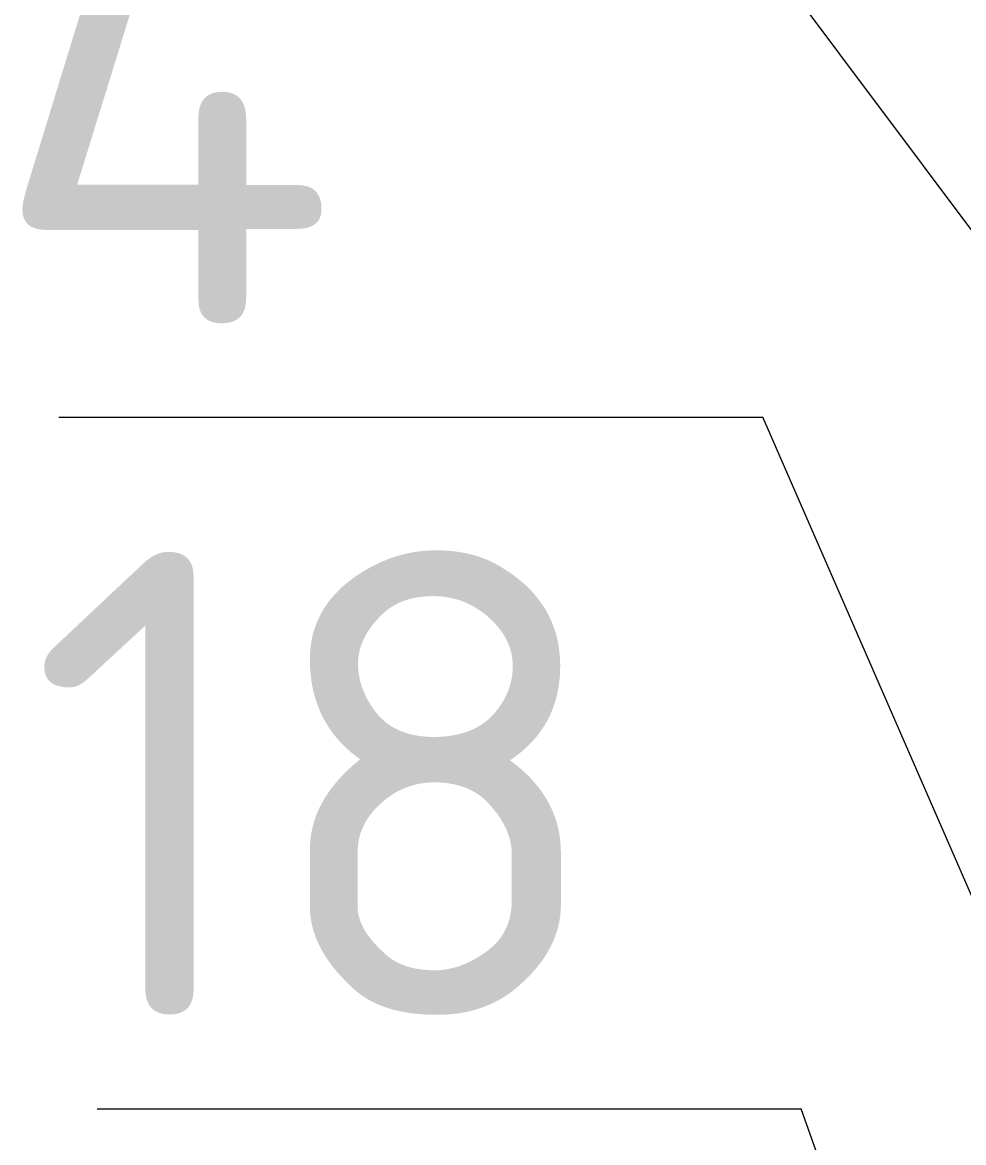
# Model space of a CAD drawing. Header units: millimetres. Extents: x -718 to 68664, y -49984 to -979.
# Drawn here: x 12273 to 12881, y -24046 to -23322 of the extents above; entities that cross this region are included whole.
import ezdxf

# ---------------------------------------------------------------- set-up
doc = ezdxf.new("R2010")
doc.units = ezdxf.units.MM
doc.layers.add('Text', color=7, linetype='Continuous', lineweight=15)
doc.styles.add('ISOCPEUR', font='isocpeur.ttf', dxfattribs={"width": 0.65})

msp = doc.modelspace()

# ---------------------------------------------------------------- linework, layer by layer
at = {"layer": 'Text'}
for points in [[(13125.12, -23774.83), (12639, -23126.01)], [(12296.56, -23577.21), (12751.49, -23577.21)], [(13125.34, -24433.89), (12751.49, -23577.21)], [(12321.44, -24024.31), (12776.37, -24024.31)], [(13095.75, -24924.24), (12776.37, -24024.31)]]:
    msp.add_lwpolyline(points, dxfattribs=at)

# ---------------------------------------------------------------- texts
at = {"layer": 'Text', "style": 'ISOCPEUR'}
for s, p in [('4', (12251.56, -23517.21)), ('18', (12276.44, -23964.31))]:
    msp.add_text(s, height=300, dxfattribs=at).set_placement(p)

doc.saveas('drawing.dxf')
